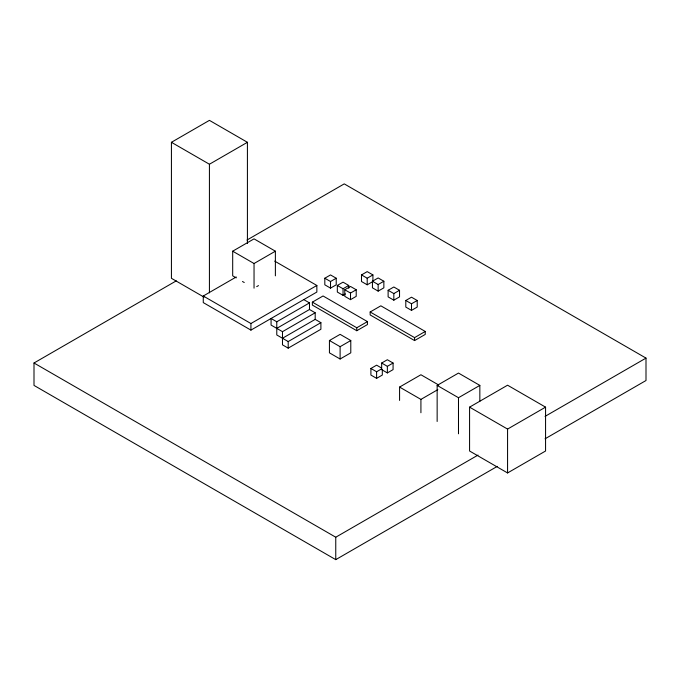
<?xml version="1.0" encoding="UTF-8"?>
<svg xmlns="http://www.w3.org/2000/svg" width="680" height="680" viewBox="0 0 680 680"><rect width="100%" height="100%" fill="white"/><g stroke="black" fill="none" stroke-linecap="round" stroke-linejoin="round"><path stroke-width="1.02" d="M203.992 297.109L171.428 278.307L171.428 142.298L209.423 120.36L247.418 142.298L247.418 243.517M171.428 142.298L209.423 164.237L247.418 142.298M497.301 466.369L335.758 559.64L34 385.416L34 363.001L176.273 280.857M246.95 240.057L344.241 183.881L646 358.105L646 380.519L545.037 438.812M236.249 277.899L232.688 275.842L232.688 251.192L254.04 238.867L275.383 251.192L275.383 275.842M232.688 251.192L254.04 263.517L275.383 251.192M274.695 261.12L316.854 285.464L316.854 292.051L250.928 330.115L203.269 302.6L203.269 296.012L236.232 276.981M256.708 286.628L258.485 285.6M324.81 278.231L330.523 274.933L336.226 278.231L336.226 284.818L330.523 288.116L324.81 284.818L324.81 278.231L330.523 281.52L336.226 278.231M203.269 296.012L250.928 323.527L316.854 285.464M345.491 293.93L343.043 295.341L337.331 292.043L337.331 285.455L343.043 282.157L348.747 285.455L348.747 288.277M282.489 338.257L315.188 319.379L315.188 312.783L282.489 331.67L271.074 325.074L271.074 318.486L276.777 321.784L309.485 302.898L309.485 309.493L276.777 328.372M312.375 302.132L323.051 295.97L367.447 321.606L367.447 324.564L356.779 330.726L312.375 305.091L312.375 302.132L356.779 327.769L367.447 321.606M361.497 274.916L367.208 271.618L372.912 274.916L372.912 281.512L367.208 284.801L361.497 281.512L361.497 274.916L367.208 278.214L372.912 274.916M337.331 285.455L343.043 288.753L348.747 285.455M344.794 289.765L350.506 286.467L356.209 289.765L356.209 296.352L350.506 299.65L344.794 296.352L344.794 289.765L350.506 293.054L356.209 289.765M372.445 281.24L378.156 277.942L383.86 281.24L383.86 287.827L378.156 291.125L372.445 287.827L372.445 281.24L378.156 284.529L383.86 281.24M276.777 321.784L276.777 334.959L288.192 341.555L320.9 322.668L320.9 329.264L288.192 348.143L282.489 344.845L282.489 331.67M388.118 290.284L393.83 286.994L399.534 290.284L399.534 296.879L393.83 300.169L388.118 296.879L388.118 290.284L393.83 293.582L399.534 290.284M370.166 311.984L380.842 305.822L425.247 331.457L425.247 334.416L414.57 340.578L370.166 314.942L370.166 311.984L414.57 337.62L425.247 331.457M329.434 340.519L340.111 334.356L350.786 340.519L350.786 352.844L340.111 359.006L329.434 352.844L329.434 340.519L340.111 346.681L350.786 340.519M405.798 300.492L411.502 297.194L417.214 300.492L417.214 307.079L411.502 310.377L405.798 307.079L405.798 300.492L411.502 303.79L417.214 300.492M382.313 369.41L382.313 375.054L376.609 378.352L370.906 375.054L370.906 368.466L376.609 365.168L381.505 367.999M381.659 363.035L387.362 359.737L393.074 363.035L393.074 369.623L387.362 372.921L381.659 369.623L381.659 363.035L387.362 366.333L393.074 363.035M370.906 368.466L376.609 371.764L381.505 368.934M399.576 400.426L399.576 387.073L420.92 374.756L438.71 385.024M437.146 421.481L437.146 385.399L458.49 373.074L479.842 385.399L479.842 401.319M399.576 387.073L420.92 399.398L437.818 389.649M437.146 385.399L458.49 397.724L479.842 385.399M469.574 407.142L507.569 385.203L545.564 407.142L545.564 451.01L507.569 472.948L469.574 451.01L469.574 407.142L507.569 429.08L545.564 407.142M34 363.001L335.758 537.217L478.031 455.081M545.037 416.389L646 358.105M303.773 299.608L309.485 302.898M309.485 309.493L315.188 312.783M315.188 319.379L320.9 322.668M242.471 281.495L244.256 282.514M507.569 429.08L507.569 472.948M458.49 397.724L458.49 433.806M420.92 399.398L420.92 412.751M414.57 337.62L414.57 340.578M411.502 303.79L411.502 310.377M393.83 293.582L393.83 300.169M387.362 366.333L387.362 372.921M378.156 284.529L378.156 291.125M376.609 371.764L376.609 378.352M367.208 278.214L367.208 284.801M356.779 327.769L356.779 330.726M350.506 293.054L350.506 299.65M343.043 288.753L343.043 295.341M340.111 346.681L340.111 359.006M335.758 537.217L335.758 559.64M330.523 281.52L330.523 288.116M288.192 341.555L288.192 348.143M254.04 263.517L254.04 288.167M250.928 323.527L250.928 330.115M209.423 164.237L209.423 292.868"/></g></svg>
